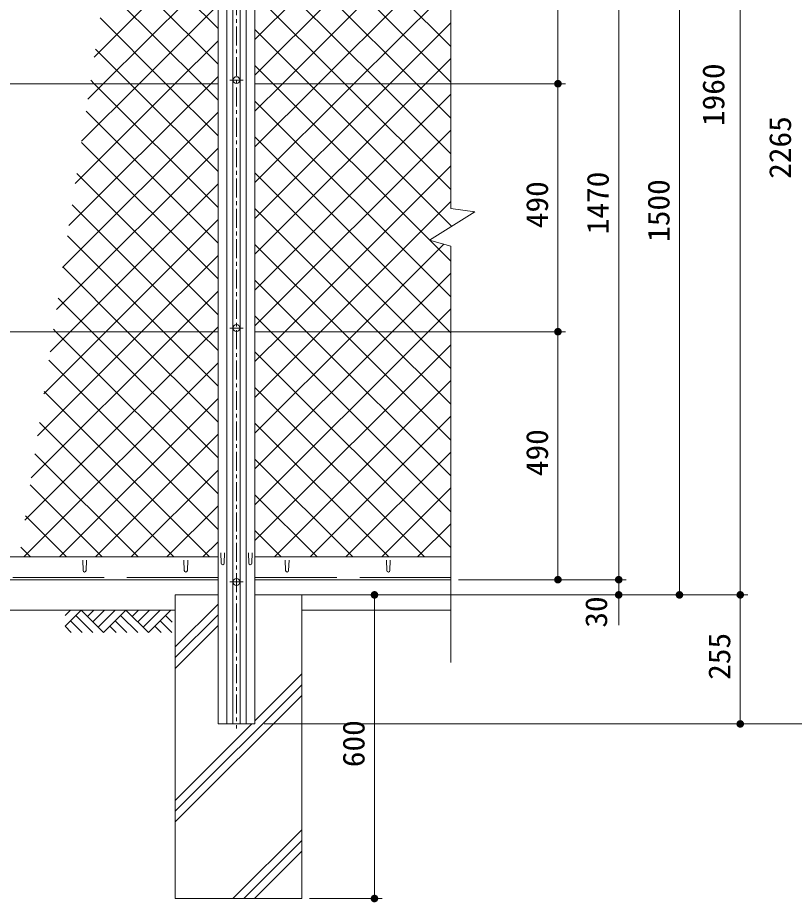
# Model space of a CAD drawing. Units: millimetres, scale not verified. Extents: x -4455 to 4455, y -3150 to 3150.
# Drawn here: x -1857 to -324, y -793 to 955 of the extents above; entities that cross this region are included whole.
import ezdxf
from ezdxf.enums import TextEntityAlignment as Align

# ---------------------------------------------------------------- set-up
doc = ezdxf.new("R2010")
doc.units = ezdxf.units.MM
doc.header["$LTSCALE"] = 30
doc.linetypes.add('DASHED', pattern=[7.5, 6, -1.5])
doc.linetypes.add('USER1', pattern=[2, 1.25, -0.25, 0.25, -0.25])
for name, color, linetype, lineweight in [('0-0_1部材', 3, 'Continuous', 18), ('0-1_5寸法', 1, 'Continuous', 18), ('0-2_SUNPOU', 1, 'Continuous', 18), ('0-3_8部品', 3, 'Continuous', 18), ('0-5_0', 7, 'Continuous', 9), ('0-6_4基礎', 4, 'Continuous', 18), ('0-7_2網', 4, 'Continuous', 18), ('0-B_中心線', 1, 'USER1', 18), ('0-C_KOUZOU', 7, 'Continuous', 9), ('0-D_BUHIN', 3, 'Continuous', 18), ('0-E_GL', 7, 'Continuous', 9)]:
    doc.layers.add(name, color=color, linetype=linetype, lineweight=lineweight)
doc.styles.add('ＭＳ ゴシック', font='')
doc.styles.get('ＭＳ ゴシック').set_extended_font_data('MS Gothic')

# ---------------------------------------------------------------- blocks, each defined once
blk = doc.blocks.new('M1')
at = {"layer": '0-2_SUNPOU'}
blk.add_line((-7.5, 0), (-57.86, 0), dxfattribs=at)
for points in [[(0, 0), (-7.5, 0), (-7.44, 0.94)], [(0, 0), (-7.44, -0.94), (-7.5, 0)], [(0, 0), (-7.44, 0.94), (-7.26, 1.87)], [(0, 0), (-7.26, -1.87), (-7.44, -0.94)], [(0, 0), (-7.26, 1.87), (-6.97, 2.76)], [(0, 0), (-6.97, -2.76), (-7.26, -1.87)], [(0, 0), (-6.97, 2.76), (-6.57, 3.61)], [(0, 0), (-6.57, -3.61), (-6.97, -2.76)], [(0, 0), (-6.57, 3.61), (-6.07, 4.41)], [(0, 0), (-6.07, -4.41), (-6.57, -3.61)], [(0, 0), (-6.07, 4.41), (-5.47, 5.13)], [(0, 0), (-5.47, -5.13), (-6.07, -4.41)], [(0, 0), (-5.47, 5.13), (-4.78, 5.78)], [(0, 0), (-4.78, -5.78), (-5.47, -5.13)], [(0, 0), (-4.78, 5.78), (-4.02, 6.33)], [(0, 0), (-4.02, -6.33), (-4.78, -5.78)], [(0, 0), (-4.02, 6.33), (-3.19, 6.79)], [(0, 0), (-3.19, -6.79), (-4.02, -6.33)], [(0, 0), (-3.19, 6.79), (-2.32, 7.13)], [(0, 0), (-2.32, -7.13), (-3.19, -6.79)], [(0, 0), (-2.32, 7.13), (-1.41, 7.37)], [(0, 0), (-1.41, -7.37), (-2.32, -7.13)], [(0, 0), (-1.41, 7.37), (-0.47, 7.49)], [(0, 0), (-0.47, -7.49), (-1.41, -7.37)], [(0, 0), (-0.47, 7.49), (0.47, 7.49)], [(0, 0), (0.47, -7.49), (-0.47, -7.49)], [(0, 0), (0.47, 7.49), (1.41, 7.37)], [(0, 0), (1.41, 7.37), (2.32, 7.13)], [(0, 0), (2.32, 7.13), (3.19, 6.79)], [(0, 0), (3.19, 6.79), (4.02, 6.33)], [(0, 0), (4.02, 6.33), (4.78, 5.78)], [(0, 0), (4.78, 5.78), (5.47, 5.13)], [(0, 0), (5.47, 5.13), (6.07, 4.41)], [(0, 0), (6.07, 4.41), (6.57, 3.61)], [(0, 0), (6.57, 3.61), (6.97, 2.76)], [(0, 0), (6.97, 2.76), (7.26, 1.87)], [(0, 0), (7.26, 1.87), (7.44, 0.94)], [(0, 0), (7.44, 0.94), (7.5, 0)], [(0, 0), (1.41, -7.37), (0.47, -7.49)], [(0, 0), (2.32, -7.13), (1.41, -7.37)], [(0, 0), (3.19, -6.79), (2.32, -7.13)], [(0, 0), (4.02, -6.33), (3.19, -6.79)], [(0, 0), (4.78, -5.78), (4.02, -6.33)], [(0, 0), (5.47, -5.13), (4.78, -5.78)], [(0, 0), (6.07, -4.41), (5.47, -5.13)], [(0, 0), (6.57, -3.61), (6.07, -4.41)], [(0, 0), (6.97, -2.76), (6.57, -3.61)], [(0, 0), (7.26, -1.87), (6.97, -2.76)], [(0, 0), (7.44, -0.94), (7.26, -1.87)], [(0, 0), (7.5, 0), (7.44, -0.94)]]:
    blk.add_solid(points, dxfattribs=at)
blk = doc.blocks.new('GL-マーク')
at = {"layer": '0-5_0', "color": 1, "lineweight": 18}
for p, q in [((-418.12, -21.21), (-396.91, 0)), ((-418.12, -63.64), (-354.48, 0)), ((-354.48, 0), (-265.86, -88.62)), ((-304.52, 0), (-329.5, -24.98)), ((-262.09, 0), (-308.29, -46.2)), ((-219.67, 0), (-287.08, -67.41)), ((-177.24, 0), (-265.86, -88.62)), ((-177.24, 0), (-88.62, -88.62)), ((-127.28, 0), (-152.26, -24.98)), ((-84.85, 0), (-131.05, -46.19)), ((-42.43, 0), (-109.83, -67.41)), ((0, 0), (-88.62, -88.62)), ((-375.7, -21.21), (-308.29, -88.62)), ((-198.45, -21.21), (-131.05, -88.62)), ((4.99, -47.42), (-21.21, -21.21)), ((-418.12, -63.64), (-393.14, -88.62)), ((-396.91, -42.43), (-350.71, -88.62)), ((-240.88, -63.64), (-215.9, -88.62)), ((-219.67, -42.43), (-173.47, -88.62)), ((-38.66, -88.62), (-63.64, -63.64)), ((3.77, -88.62), (-42.43, -42.43))]:
    blk.add_line(p, q, dxfattribs=at)

msp = doc.modelspace()

# ---------------------------------------------------------------- linework, layer by layer
at = {"layer": '0-0_1部材', "color": 7, "lineweight": 9}
for p, q in [((-1461.72, 1824.3), (-1461.72, -440.7)), ((-1388.72, 1824.3), (-1388.72, -440.7)), ((-1001.9, -110.7), (-1388.72, -110.7)), ((-1001.9, -155.7), (-1388.72, -155.7))]:
    msp.add_line(p, q, dxfattribs=at)
at = {"layer": '0-0_1部材'}
for p, q in [((-1444.22, 1824.3), (-1444.22, -440.7)), ((-1432.72, 1824.3), (-1432.72, -440.7)), ((-1417.72, 1824.3), (-1417.72, -440.7)), ((-1406.22, 1824.3), (-1406.22, -440.7)), ((-1461.72, 824.3), (-3188.72, 824.3)), ((-1461.72, 334.3), (-3188.72, 334.3)), ((-1728.97, -117.2), (-1728.22, -137.7)), ((-1721.47, -117.2), (-1722.22, -137.7)), ((-1528.97, -117.2), (-1528.22, -137.7)), ((-1521.47, -117.2), (-1522.22, -137.7)), ((-1328.97, -117.2), (-1328.22, -137.7)), ((-1321.47, -117.2), (-1322.22, -137.7)), ((-1128.97, -117.2), (-1128.22, -137.7)), ((-1121.47, -117.2), (-1122.22, -137.7))]:
    msp.add_line(p, q, dxfattribs=at)
at = {"layer": '0-0_1部材', "color": 4}
for p, q in [((-1001.9, 577.58), (-1001.9, 1820.28)), ((-1001.9, 577.58), (-954.21, 570.94)), ((-1044, 515.23), (-954.21, 570.94)), ((-1001.9, 503.23), (-1044, 515.23)), ((-1001.9, -319.49), (-1001.9, 503.23))]:
    msp.add_line(p, q, dxfattribs=at)
at = {"layer": '0-0_1部材', "color": 1, "linetype": 'DASHED'}
for p, q in [((-1461.72, -151.7), (-3188.72, -151.7)), ((-1001.9, -151.7), (-1388.72, -151.7))]:
    msp.add_line(p, q, dxfattribs=at)
at = {"layer": '0-0_1部材'}
for centre in [(-1725.22, -137.7), (-1525.22, -137.7), (-1325.22, -137.7), (-1125.22, -137.7)]:
    msp.add_arc(centre, 3, 180, 0, dxfattribs=at)
at = {"layer": '0-1_5寸法'}
for p, q in [((-430.33, 1744.3), (-430.33, -155.7)), ((-790.33, 854.3), (-790.33, 1284.3)), ((-670.33, -125.7), (-670.33, 1284.3)), ((-550.33, 1284.3), (-550.33, -155.7)), ((-1028.23, 824.3), (-775.33, 824.3)), ((-986.9, 824.3), (-775.33, 824.3)), ((-790.33, 364.3), (-790.33, 794.3)), ((-1010.46, 334.3), (-775.33, 334.3)), ((-986.9, 334.3), (-775.33, 334.3)), ((-790.33, -125.7), (-790.33, 304.3)), ((-670.33, -125.7), (-670.33, -95.7)), ((-986.9, -155.7), (-655.33, -155.7)), ((-986.9, -155.7), (-655.33, -155.7)), ((-986.9, -155.7), (-775.33, -155.7)), ((-670.33, -155.7), (-670.33, -185.7)), ((-1299.12, -185.7), (-415.33, -185.7)), ((-1281.27, -185.7), (-415.33, -185.7)), ((-1281.27, -185.7), (-1137.66, -185.7)), ((-986.9, -185.7), (-535.33, -185.7)), ((-986.9, -185.7), (-655.33, -185.7)), ((-1152.66, -215.7), (-1152.66, -755.7)), ((-670.33, -215.7), (-670.33, -245.7)), ((-430.33, -215.7), (-430.33, -410.7)), ((-1370.57, -440.7), (-415.33, -440.7)), ((-1281.27, -785.7), (-1137.66, -785.7))]:
    msp.add_line(p, q, dxfattribs=at)
at = {"layer": '0-3_8部品', "color": 1, "linetype": 'USER1'}
for p, q in [((-1438.65, 831.44), (-1411.77, 831.44)), ((-1438.65, 341.44), (-1411.77, 341.44)), ((-1438.65, -160.15), (-1411.77, -160.15))]:
    msp.add_line(p, q, dxfattribs=at)
at = {"layer": '0-3_8部品'}
for centre in [(-1425.22, 831.44), (-1425.22, 341.44), (-1425.22, -160.15)]:
    msp.add_circle(centre, 6.8, dxfattribs=at)
at = {"layer": '0-5_0', "color": 3, "lineweight": 18}
for p, q in [((-1456.22, -102.68), (-1455.47, -123.18)), ((-1448.72, -102.68), (-1449.47, -123.18)), ((-1401.72, -102.68), (-1400.97, -123.18)), ((-1394.22, -102.68), (-1394.97, -123.18))]:
    msp.add_line(p, q, dxfattribs=at)
for centre in [(-1452.47, -123.18), (-1397.97, -123.18)]:
    msp.add_arc(centre, 3, 180, 0, dxfattribs=at)
at = {"layer": '0-6_4基礎', "color": 7, "lineweight": 9}
for p, q in [((-1546.27, -785.7), (-1546.27, -185.7)), ((-1546.27, -185.7), (-1461.72, -185.7)), ((-1388.72, -185.7), (-1296.27, -185.7)), ((-1296.27, -785.7), (-1296.27, -185.7)), ((-1546.27, -785.7), (-1296.27, -785.7))]:
    msp.add_line(p, q, dxfattribs=at)
at = {"layer": '0-6_4基礎'}
for p, q in [((-1546.27, -288.48), (-1461.72, -203.93)), ((-1546.27, -309.69), (-1461.72, -225.14)), ((-1546.27, -330.9), (-1461.72, -246.35)), ((-1388.72, -434.39), (-1296.27, -341.94)), ((-1546.27, -613.15), (-1296.27, -363.15)), ((-1546.27, -634.36), (-1296.27, -384.36)), ((-1546.27, -591.94), (-1395.04, -440.7)), ((-1432.21, -785.7), (-1296.27, -649.76)), ((-1411, -785.7), (-1296.27, -670.97)), ((-1389.79, -785.7), (-1296.27, -692.18))]:
    msp.add_line(p, q, dxfattribs=at)
at = {"layer": '0-7_2網'}
for p, q in [((-1388.72, 911.64), (-1031.07, 1269.3)), ((-1001.9, 897.92), (-1373.28, 1269.3)), ((-1388.72, 840.93), (-1001.9, 1227.75)), ((-1001.9, 827.21), (-1388.72, 1214.03)), ((-1461.72, 933.47), (-1667.08, 1138.83)), ((-1069.7, 824.3), (-1388.72, 1143.32)), ((-1706.28, 876.93), (-1461.72, 1121.49)), ((-1263.93, 824.3), (-1001.9, 1086.33)), ((-1461.72, 862.76), (-1676.28, 1077.33)), ((-1140.41, 824.3), (-1388.72, 1072.6)), ((-1688.2, 824.3), (-1461.72, 1050.78)), ((-1493.97, 824.3), (-1685.49, 1015.82)), ((-1193.22, 824.3), (-1001.9, 1015.62)), ((-1617.49, 824.3), (-1461.72, 980.07)), ((-1564.68, 824.3), (-1694.69, 954.32)), ((-1122.51, 824.3), (-1001.9, 944.91)), ((-1546.78, 824.3), (-1461.72, 909.35)), ((-1635.39, 824.3), (-1703.9, 892.81)), ((-1051.8, 824.3), (-1001.9, 874.19)), ((-1756.06, 544.31), (-1476.07, 824.3)), ((-1743.61, 627.46), (-1546.78, 824.3)), ((-1731.17, 710.62), (-1617.49, 824.3)), ((-1718.72, 793.77), (-1688.2, 824.3)), ((-1706.1, 824.3), (-1713.1, 831.3)), ((-1461.72, 579.92), (-1706.1, 824.3)), ((-1461.72, 650.63), (-1635.39, 824.3)), ((-1461.72, 721.34), (-1564.68, 824.3)), ((-1461.72, 792.05), (-1493.97, 824.3)), ((-1476.07, 824.3), (-1461.72, 838.64)), ((-1388.72, 699.51), (-1263.93, 824.3)), ((-1388.72, 628.8), (-1193.22, 824.3)), ((-1388.72, 558.09), (-1122.51, 824.3)), ((-1388.72, 487.38), (-1051.8, 824.3)), ((-1001.9, 685.79), (-1140.41, 824.3)), ((-1001.9, 756.5), (-1069.7, 824.3)), ((-1388.72, 416.67), (-1001.9, 803.48)), ((-1001.9, 402.95), (-1388.72, 789.76)), ((-1461.72, 509.21), (-1722.31, 769.8)), ((-1768.5, 461.15), (-1461.72, 767.93)), ((-1388.72, 345.96), (-1001.9, 732.77)), ((-1003.97, 334.3), (-1388.72, 719.05)), ((-1461.72, 438.5), (-1731.51, 708.29)), ((-1780.95, 377.99), (-1461.72, 697.22)), ((-1461.72, 367.79), (-1740.72, 646.79)), ((-1074.68, 334.3), (-1388.72, 648.34)), ((-1329.67, 334.3), (-1001.9, 662.06)), ((-1753.93, 334.3), (-1461.72, 626.51)), ((-1498.94, 334.3), (-1749.92, 585.28)), ((-1145.39, 334.3), (-1388.72, 577.63)), ((-1258.96, 334.3), (-1001.9, 591.35)), ((-956.41, 569.58), (-958.35, 571.52)), ((-1683.22, 334.3), (-1461.72, 555.8)), ((-1569.65, 334.3), (-1759.13, 523.78)), ((-1216.1, 334.3), (-1388.72, 506.92)), ((-1001.9, 473.66), (-1043.27, 515.02)), ((-1612.51, 334.3), (-1461.72, 485.09)), ((-1640.36, 334.3), (-1768.33, 462.27)), ((-1117.54, 334.3), (-1001.9, 449.93)), ((-1286.81, 334.3), (-1388.72, 436.21)), ((-1541.8, 334.3), (-1461.72, 414.38)), ((-1711.07, 334.3), (-1777.54, 400.76)), ((-1046.83, 334.3), (-1001.9, 379.22)), ((-1357.52, 334.3), (-1388.72, 365.5)), ((-1830.73, 45.37), (-1541.8, 334.3)), ((-1818.28, 128.53), (-1612.51, 334.3)), ((-1805.84, 211.68), (-1683.22, 334.3)), ((-1793.39, 294.84), (-1753.93, 334.3)), ((-1461.72, 84.94), (-1711.07, 334.3)), ((-1461.72, 155.66), (-1640.36, 334.3)), ((-1461.72, 226.37), (-1569.65, 334.3)), ((-1461.72, 297.08), (-1498.94, 334.3)), ((-1388.72, 275.25), (-1329.67, 334.3)), ((-1388.72, 204.54), (-1258.96, 334.3)), ((-1388.72, 63.12), (-1117.54, 334.3)), ((-1388.72, -7.6), (-1046.83, 334.3)), ((-1001.9, -21.32), (-1357.52, 334.3)), ((-1001.9, 49.39), (-1286.81, 334.3)), ((-1001.9, 120.1), (-1216.1, 334.3)), ((-1001.9, 190.81), (-1145.39, 334.3)), ((-1001.9, 261.53), (-1074.68, 334.3)), ((-1001.9, 332.24), (-1003.97, 334.3)), ((-1388.72, -78.31), (-1001.9, 308.51)), ((-1001.9, -92.03), (-1388.72, 294.79)), ((-1845.38, -110.7), (-1461.72, 272.96)), ((-1461.72, -56.48), (-1795.95, 277.75)), ((-1350.41, -110.7), (-1001.9, 237.8)), ((-1478.2, -110.7), (-1805.15, 216.25)), ((-1053.94, -110.7), (-1388.72, 224.08)), ((-1774.67, -110.7), (-1461.72, 202.25)), ((-1279.69, -110.7), (-1001.9, 167.09)), ((-1548.92, -110.7), (-1814.36, 154.74)), ((-1124.65, -110.7), (-1388.72, 153.37)), ((-1703.96, -110.7), (-1461.72, 131.54)), ((-1619.63, -110.7), (-1823.56, 93.24)), ((-1208.98, -110.7), (-1001.9, 96.38)), ((-1195.36, -110.7), (-1388.72, 82.66)), ((-1633.25, -110.7), (-1461.72, 60.83)), ((-1690.34, -110.7), (-1832.77, 31.73)), ((-1138.27, -110.7), (-1001.9, 25.67)), ((-1266.07, -110.7), (-1388.72, 11.94)), ((-1562.54, -110.7), (-1461.72, -9.88)), ((-1761.05, -110.7), (-1841.97, -29.78)), ((-1067.56, -110.7), (-1001.9, -45.04)), ((-1336.78, -110.7), (-1388.72, -58.77)), ((-1491.83, -110.7), (-1461.72, -80.6)), ((-1831.76, -110.7), (-1851.18, -91.28))]:
    msp.add_line(p, q, dxfattribs=at)
at = {"layer": '0-7_2網', "color": 1}
msp.add_line((-1370.57, -440.7), (-295.33, -440.7), dxfattribs=at)
at = {"layer": '0-7_2網'}
for points in [[(-1388.72, 770.22), (-1334.64, 824.3), (-1001.9, 1157.04)], [(-1001.9, 615.08), (-1211.12, 824.3), (-1388.72, 1001.89)], [(-1000.04, 542.51), (-1281.83, 824.3), (-1388.72, 931.18)], [(-1043.68, 515.43), (-1352.54, 824.3), (-1388.72, 860.47)], [(-1388.72, 133.83), (-1188.25, 334.3), (-1015.45, 507.1)], [(-1843.17, -37.78), (-1471.09, 334.3), (-1461.72, 343.67)], [(-1461.72, 14.23), (-1781.78, 334.3), (-1786.74, 339.26)]]:
    msp.add_lwpolyline(points, dxfattribs=at)
at = {"layer": '0-B_中心線'}
msp.add_line((-1425.22, 1837.1), (-1425.22, -450.07), dxfattribs=at)
at = {"layer": '0-C_KOUZOU'}
for p, q in [((-1461.72, -110.7), (-3188.72, -110.7)), ((-1461.72, -155.7), (-3188.72, -155.7))]:
    msp.add_line(p, q, dxfattribs=at)
at = {"layer": '0-D_BUHIN'}
for p, q in [((-1001.9, 824.3), (-1388.72, 824.3)), ((-1001.9, 334.3), (-1388.72, 334.3))]:
    msp.add_line(p, q, dxfattribs=at)
at = {"layer": '0-E_GL'}
for p, q in [((-3096.27, -215.7), (-1546.27, -215.7)), ((-1296.27, -215.7), (-1001.9, -215.7)), ((-1461.72, -440.7), (-1388.72, -440.7))]:
    msp.add_line(p, q, dxfattribs=at)

# ---------------------------------------------------------------- block references
at = {"layer": '0-1_5寸法'}
for p, rotation in [((-790.33, 824.3), 270), ((-790.33, 824.3), 90), ((-790.33, 334.3), 270), ((-790.33, 334.3), 90), ((-790.33, -155.7), 270), ((-670.33, -155.7), 270), ((-670.33, -155.7), 270), ((-550.33, -185.7), 270), ((-430.33, -185.7), 270), ((-1152.66, -185.7), 90), ((-670.33, -185.7), 90), ((-430.33, -185.7), 90), ((-430.33, -440.7), 270), ((-1152.66, -785.7), 270)]:
    msp.add_blockref('M1', p, dxfattribs=dict(at, rotation=rotation))
at = {"layer": '0-E_GL', "xscale": 0.5, "yscale": 0.5}
msp.add_blockref('GL-マーク', (-1554.82, -215.7), dxfattribs=at)

# ---------------------------------------------------------------- texts
at = {"layer": '0-1_5寸法', "color": 3, "style": 'ＭＳ ゴシック', "width": 1.05}
for s, p in [('1960', (-448.72, 740.64)), ('1470', (-677.01, 526.8)), ('1500', (-557.01, 511.8)), ('490', (-797.01, 538.8)), ('490', (-797.01, 48.8)), ('30', (-680.18, -250.57)), ('255', (-437.01, -353.7)), ('600', (-1159.33, -526.2))]:
    msp.add_text(s, height=43.33, rotation=90, dxfattribs=at).set_placement(p, align=Align.BOTTOM_LEFT)
at = {"layer": '0-7_2網', "color": 3, "style": 'ＭＳ ゴシック', "width": 1.05}
msp.add_text('2265', height=43.33, rotation=90, dxfattribs=at).set_placement((-317.01, 636.3), align=Align.BOTTOM_LEFT)

doc.saveas('drawing.dxf')
